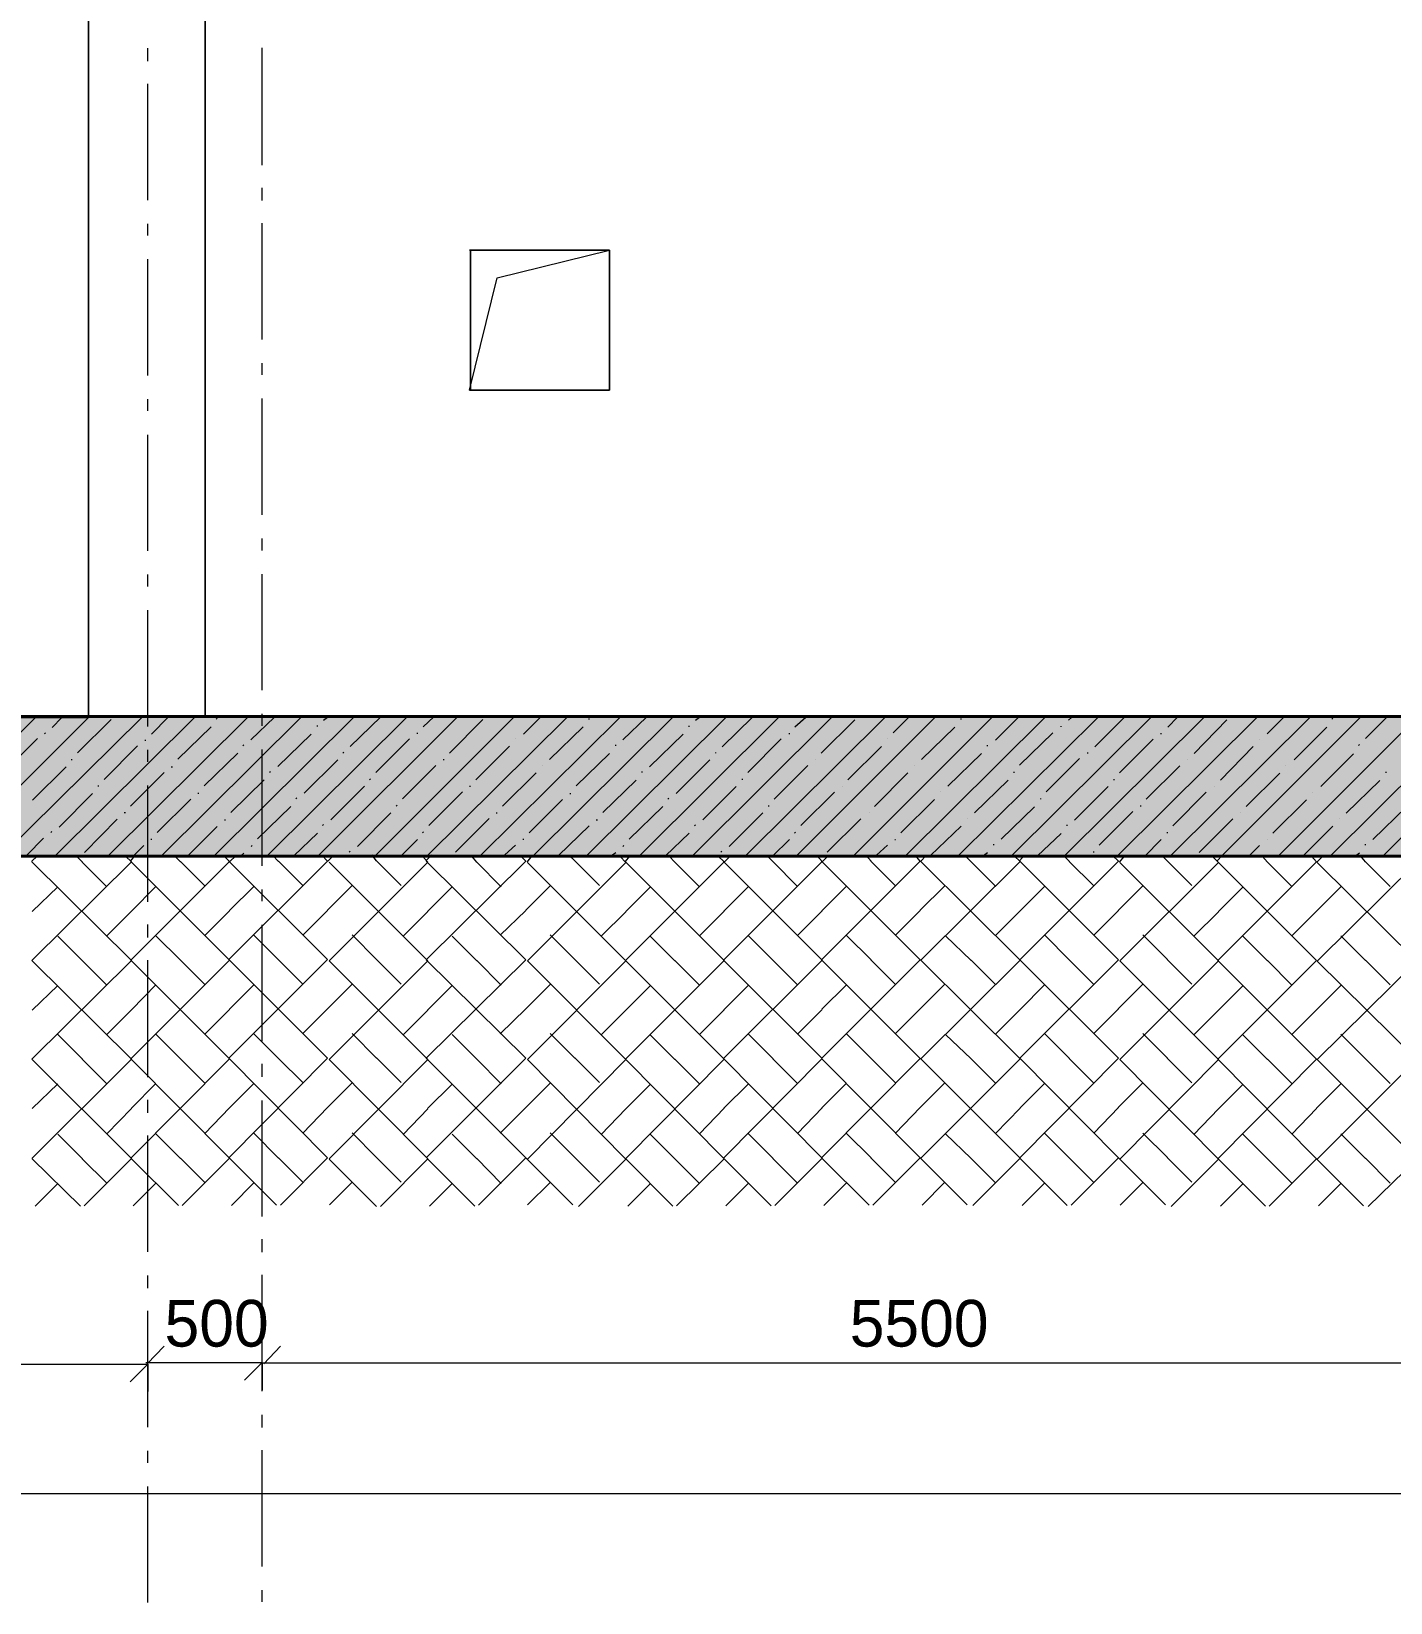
# Model space of a CAD drawing. Header units: millimetres. Extents: x -135211 to 49383, y -8033 to 228499.
# Drawn here: x -44589 to -38753, y -465 to 6284 of the extents above; entities that cross this region are included whole.
import ezdxf

# ---------------------------------------------------------------- set-up
doc = ezdxf.new("R2010")
doc.units = ezdxf.units.MM
doc.layers.add('PDF _Геометрия', color=7, linetype='Continuous', true_color=0x1d1d1d)
doc.layers.add('PDF _Сплошная заливка', color=7, linetype='Continuous', true_color=0xffffff)
doc.layers.add('PDF _Текст', color=7, linetype='Continuous')

msp = doc.modelspace()

# ---------------------------------------------------------------- hatches: boundary and pattern name
at = {"layer": 'PDF _Сплошная заливка', "transparency": 33554559}
h = msp.add_hatch(color=256, dxfattribs=at)
h.paths.add_polyline_path([(-50950.6, 2746.2), (-50950.6, 3341.5), (-104045.4, 3341.5), (-104045.4, 2746.2)])
h.paths.add_polyline_path([(-26352.2, 3341.5), (-26352.2, 2746.2), (646.3, 2746.2), (646.3, 3341.5), (-4602.7, 3341.5), (-4602.7, 3279.5), (-4848.3, 3279.5), (-4848.3, 3341.5)])
h.paths.add_polyline_path([(-26398.8, 2746.2), (-26398.8, 3341.5), (-50899.8, 3341.5), (-50899.8, 2746.2)])

# ---------------------------------------------------------------- linework, layer by layer
at = {"layer": 'PDF _Геометрия', "color": 7, "lineweight": 40}
for points in [[(-50895.1, 2741.6), (-26392.5, 2741.6), (-26392.5, 3338.5), (-26392.5, 6471.6), (-26392.5, 6712.7), (-26392.5, 10721.6), (-26392.5, 10958.7), (-26392.5, 14921), (-26392.5, 15162.4), (-26392.5, 18240), (-26392.5, 18891.9), (-26392.5, 19209.4), (-26392.5, 19361.8), (-26392.5, 20360.9), (-26642.2, 20360.9)], [(-50648.6, 6474.6), (-26646.9, 6474.6), (-26646.9, 3341.8), (-50648.6, 3341.8)]]:
    msp.add_lwpolyline(points, dxfattribs=at)
at = {"layer": 'PDF _Геометрия', "color": 7, "lineweight": 9}
for points in [[(-50093, 3337.3), (-44344.2, 3337.3), (-44344.2, 6469.9), (-44344.2, 3337.3)], [(-43844, 3340.3), (-43844, 6473), (-43844, 3340.3), (-44347.9, 3340.3)], [(-43842, 3338.6), (-38342.7, 3338.6), (-38342.7, 6470.9), (-38342.7, 3338.6)], [(-44089.7, 6156.3), (-44089.7, 6211.6)], [(-43598.4, 5709.9), (-43598.4, 6213.5)], [(-44089.7, 5559.3), (-44089.7, 6059)], [(-43598.4, 5557.6), (-43598.4, 5612.6)], [(-44089.7, 5406.8), (-44089.7, 5457.6)], [(-43598.4, 4960.6), (-43598.4, 5459.8)], [(-42589.1, 5225.8), (-42106.8, 5344.3), (-42708.2, 5344.3), (-42106.8, 5344.3), (-42106.8, 4743.5), (-42708.2, 4743.5), (-42106.8, 4743.5), (-42106.8, 5344.3)], [(-44089.7, 4805.9), (-44089.7, 5305.6)], [(-42707.8, 4743.2), (-42589.4, 5225.8)], [(-43598.4, 4808.3), (-43598.4, 4858.9)], [(-44089.7, 4653.4), (-44089.7, 4704.2)], [(-43598.4, 4206.9), (-43598.4, 4706.6)], [(-44089.7, 4052.5), (-44089.7, 4551.7)], [(-43598.4, 4054.6), (-43598.4, 4105.2)], [(-44089.7, 3900), (-44089.7, 3950.8)], [(-43598.4, 3453.8), (-43598.4, 3952.9)], [(-44089.7, 3298.6), (-44089.7, 3798.3)], [(251.1, 3341.6), (640.3, 3341.6), (640.3, 2744.7), (-104032.8, 2744.7)], [(-43598.4, 3300.9), (-43598.4, 3352)], [(-44089.7, 3146.6), (-44089.7, 3197.4)], [(-43598.4, 2700), (-43598.4, 3199.8)], [(-44089.7, 2545.2), (-44089.7, 3044.9)], [(-43598.4, 2547.8), (-43598.4, 2598.3)], [(-44089.7, 2392.6), (-44089.7, 2447.8)], [(-43598.4, 1946.3), (-43598.4, 2446.1)], [(-44089.7, 1791.8), (-44089.7, 2295.3)], [(-43598.4, 1794.1), (-43598.4, 1849)], [(-44089.7, 1639.2), (-44089.7, 1694.4)], [(-43598.4, 1193.2), (-43598.4, 1692.4)], [(-44089.7, 1042.2), (-44089.7, 1541.9)], [(-43598.4, 1040.9), (-43598.4, 1095.9)], [(-44089.7, 885.8), (-44089.7, 940.5)], [(-43598.4, 443.9), (-43598.4, 943.6)], [(-44089.7, 288.8), (-44089.7, 788.5)], [(-44089.7, 560), (-44089.7, 665.5)], [(-43598.4, 566.5), (-43598.4, 672.6)], [(-46591.6, 560), (-44089.7, 560), (-44089.7, 441.3)], [(-44098.1, 566.5), (-43598.4, 566.5), (-43598.4, 448.3)], [(-43596, 564.8), (-38097.1, 564.8), (-38097.1, 445.8)], [(-43598.4, 287.2), (-43598.4, 342.2)], [(-44089.7, 136.2), (-44089.7, 187.1)], [(-43598.4, -309.8), (-43598.4, 189.9)], [(-103561.8, 3.2), (175.3, 3.2)], [(-44089.7, -464.6), (-44089.7, 34.6)], [(-43598.4, -462.1), (-43598.4, -411)]]:
    msp.add_lwpolyline(points, dxfattribs=at)
msp.add_lwpolyline([(-42703.4, 5341), (-42703.4, 4739.7)], close=True, dxfattribs=at)
at = {"layer": 'PDF _Геометрия', "lineweight": 9}
for points in [[(-45169.4, 2739.9), (-44572.3, 3336.9)], [(-44941.1, 2740.3), (-44344.2, 3337.3)], [(-44717.3, 2740.7), (-44116, 3337.5)], [(-44500.7, 3294.5), (-44458.2, 3337)], [(-44489, 2740.9), (-43887.9, 3338.2)], [(-44391.7, 3184.6), (-44247.7, 3328.7)], [(-44260.8, 2741.5), (-43659.8, 3338.2)], [(-44074.2, 3265.8), (-44002, 3338)], [(-44032.6, 2742), (-43431.7, 3338.5)], [(-43804.9, 2742.4), (-43203.5, 3339.3)], [(-43795.8, 3329.3), (-43791.4, 3333.7)], [(-43647.5, 3241.1), (-43545.7, 3338.5)], [(-43576.6, 2742.5), (-42975.4, 3339.3)], [(-43353.2, 2746.9), (-42756.1, 3343.4)], [(-43334.7, 3326.1), (-43317.6, 3338.8)], [(-43220.5, 3212.3), (-43089.5, 3339.4)], [(-43116.2, 2740.1), (-42519.2, 3337.1)], [(-42907.9, 3297.2), (-42861.4, 3339.9)], [(-42892.3, 2740.3), (-42291, 3337.1)], [(-42794.7, 3183.8), (-42650.8, 3327.6)], [(-42664, 2740.9), (-42062.9, 3337.5)], [(-42477, 3265.1), (-42405.1, 3337)], [(-42435.7, 2741.2), (-41834.8, 3338.2)], [(-42208, 2741.4), (-41606.7, 3338.2)], [(-42194.5, 3328.6), (-42194.5, 3333.1)], [(-42050.2, 3240.3), (-41948.9, 3337.8)], [(-41979.7, 2741.9), (-41378.5, 3339.1)], [(-41751.3, 2742.2), (-41150.4, 3339.1)], [(-41737.6, 3325.5), (-41720.7, 3338.4)], [(-41623.7, 3211.6), (-41492.6, 3338.8)], [(-41523.6, 2742.8), (-40922.3, 3339.5)], [(-41311.3, 3296.7), (-41264.5, 3339)], [(-41300, 2746.7), (-40702.9, 3343.8)], [(-41198.1, 3183.2), (-41053.9, 3327.4)], [(-41062.9, 2739.9), (-40466, 3336.8)], [(-40889, 3271.3), (-40817, 3343.3)], [(-40839.1, 2740.4), (-40237.9, 3337.6)], [(-40610.7, 2740.6), (-40009.8, 3337.5)], [(-40597.7, 3328), (-40597.7, 3332)], [(-40449.4, 3239.9), (-40352, 3337.3)], [(-40382.9, 2741.1), (-39781.7, 3338.3)], [(-40154.5, 2741.3), (-39553.5, 3338.3)], [(-40136.4, 3324.9), (-40123.9, 3337.4)], [(-40022.8, 3210.7), (-39895.7, 3337.8)], [(-39926.7, 2741.9), (-39325.4, 3338.6)], [(-39710.1, 3296), (-39667.6, 3338.5)], [(-39698.3, 2742.1), (-39097.3, 3339.1)], [(-39596.8, 3182.3), (-39457, 3326.6)], [(-39474.6, 2746), (-38877.9, 3343.2)], [(-39283.4, 3266.9), (-39211.4, 3339)], [(-39238, 2740), (-38641, 3336.4)], [(-39014.3, 2739.9), (-38412.9, 3337.2)], [(-39004.8, 3330.4), (-39000.8, 3334.5)], [(-38861.2, 3246), (-38763.9, 3343.4)], [(-38785.8, 2740.7), (-38184.8, 3337.7)], [(-44707.6, 3102.4), (-44563.5, 3246)], [(-44532.8, 3267.2), (-44528.4, 3271.6)], [(-44102.9, 3239.6), (-44098.5, 3239.6)], [(-43961.4, 3157.7), (-43817.7, 3297)], [(-43531.6, 3126.1), (-43387.8, 3265.5)], [(-43361.5, 3297.6), (-43361.5, 3302)], [(-43110.6, 3101.3), (-42966.6, 3245.3)], [(-42931.5, 3266.3), (-42931.5, 3270.7)], [(-42510.4, 3246.1), (-42510.4, 3246.1)], [(-42364.9, 3156.5), (-42220.9, 3296.6)], [(-41935.1, 3125), (-41790.9, 3264.6)], [(-41764.6, 3297), (-41764.6, 3301.5)], [(-41513.4, 3100.6), (-41369.8, 3244.8)], [(-41334.7, 3265.4), (-41334.7, 3269.9)], [(-40913.5, 3245.4), (-40913.5, 3245.4)], [(-40767.7, 3156.2), (-40624, 3295.9)], [(-40346.6, 3131.5), (-40202.8, 3271.3)], [(-40167.7, 3296.3), (-40167.7, 3300.3)], [(-39916.8, 3099.9), (-39772.9, 3243.8)], [(-39737.8, 3265.2), (-39737.8, 3269.2)], [(-39316.6, 3244.2), (-39316.6, 3244.2)], [(-39166.9, 3155.4), (-39027.1, 3294.7)], [(-44277.3, 3070.4), (-44133.6, 3214.7)], [(-43847.5, 3043.2), (-43703.7, 3183.2)], [(-43681.7, 3215.1), (-43677.3, 3219.5)], [(-43251.8, 3183.7), (-43247.4, 3188.2)], [(-42680.8, 3069.7), (-42536.7, 3213.8)], [(-42251, 3042.8), (-42106.8, 3182.5)], [(-42080.5, 3214.5), (-42080.5, 3219)], [(-41650.5, 3183.2), (-41650.5, 3187.1)], [(-41083.6, 3069.2), (-40939.8, 3213)], [(-40653.8, 3041.9), (-40509.9, 3181.8)], [(-40483.6, 3214), (-40483.6, 3218)], [(-40053.7, 3182), (-40053.7, 3186.6)], [(-39482.9, 3068.3), (-39343, 3212.2)], [(-39052.5, 3041.1), (-38913, 3181.1)], [(-38890.8, 3216.3), (-38886.7, 3220.4)], [(-44584.5, 2981.2), (-44440.7, 3124.9)], [(-44418.7, 3157.2), (-44414.4, 3157.2)], [(-43988.8, 3125.6), (-43984.4, 3125.6)], [(-43567.7, 3101.4), (-43563.3, 3105.2)], [(-43417.7, 3012), (-43273.7, 3155.4)], [(-42996.7, 2987.5), (-42852.6, 3131.1)], [(-42821.9, 3156.5), (-42817.5, 3156.5)], [(-42396.3, 3132.2), (-42396.3, 3132.2)], [(-41966.4, 3100.4), (-41966.4, 3104.9)], [(-41820.6, 3011), (-41676.9, 3154.7)], [(-41399.6, 2986.2), (-41255.7, 3130.7)], [(-41220.6, 3155.9), (-41220.6, 3155.9)], [(-40799.5, 3131.1), (-40799.5, 3131.1)], [(-40232.7, 3017.5), (-40088.8, 3160.9)], [(-39802.9, 2985.6), (-39658.8, 3129.7)], [(-39623.7, 3155.1), (-39623.7, 3155.1)], [(-39202.6, 3130.4), (-39202.6, 3130.4)], [(-44304.7, 3042.9), (-44300.3, 3042.9)], [(-44163.4, 2956.7), (-44019.5, 3100.6)], [(-43733.7, 2929.3), (-43589.6, 3068.9)], [(-43303.9, 2897.8), (-43159.7, 3041.4)], [(-43137.8, 3069.8), (-43133.4, 3073.7)], [(-42707.9, 3042.3), (-42703.4, 3042.3)], [(-42566.3, 2955.6), (-42422.7, 3099.9)], [(-42136.5, 2928.4), (-41992.7, 3068.3)], [(-41706.7, 2896.9), (-41562.8, 3040.8)], [(-41536.5, 3068.8), (-41536.5, 3073.3)], [(-41106.5, 3041.7), (-41106.5, 3041.7)], [(-40969.7, 2955.2), (-40825.8, 3099.1)], [(-40539.9, 2927.6), (-40395.9, 3067.6)], [(-40369.5, 3099.9), (-40369.5, 3103.9)], [(-40110.1, 2896), (-39965.9, 3040.1)], [(-39939.6, 3068.2), (-39939.6, 3072.2)], [(-39509.7, 3041), (-39509.7, 3041)], [(-39373, 2954.2), (-39228.9, 3098.3)], [(-38943.2, 2926.7), (-38799, 3066.9)], [(-38772.7, 3098.7), (-38772.7, 3103.3)], [(-44470.6, 2866.5), (-44326.6, 3010.5)], [(-44049.6, 2842.4), (-43905.5, 2986.5)], [(-43874.8, 3011.5), (-43870.4, 3011.5)], [(-43453.6, 2987.1), (-43449.2, 2991.5)], [(-42882.3, 2873.1), (-42738.5, 3017.4)], [(-42452.5, 2841.5), (-42308.6, 2985.3)], [(-42278, 3010.7), (-42273.5, 3010.7)], [(-41856.8, 2986.2), (-41852.3, 2990.7)], [(-41285.7, 2872.4), (-41141.6, 3016.5)], [(-40855.9, 2841.1), (-40711.7, 2984.6)], [(-40685.4, 3017.2), (-40685.4, 3017.2)], [(-40255.5, 2985.7), (-40255.5, 2989.7)], [(-39688.4, 2871.8), (-39544.8, 3015.5)], [(-39258.6, 2840.1), (-39114.8, 2983.8)], [(-39088.5, 3016.5), (-39088.5, 3016.5)], [(-44190.6, 2929), (-44186.2, 2929)], [(-43619.2, 2815.3), (-43475.5, 2954.6)], [(-43189.4, 2783.5), (-43045.6, 2927.3)], [(-43023.7, 2955.8), (-43019.3, 2959.7)], [(-42768.4, 2759.1), (-42624.5, 2903.1)], [(-42593.8, 2928.1), (-42589.4, 2928.1)], [(-42022.7, 2814.5), (-41878.7, 2954.1)], [(-41592.8, 2782.7), (-41448.7, 2926.9)], [(-41422.4, 2954.9), (-41422.4, 2958.8)], [(-41171.8, 2758), (-41027.6, 2902.2)], [(-40992.5, 2927.6), (-40992.5, 2927.6)], [(-40571.3, 2902.7), (-40571.3, 2902.7)], [(-40425.5, 2813.7), (-40281.8, 2953.4)], [(-40004.4, 2788.7), (-39860.6, 2933.1)], [(-39825.5, 2954.3), (-39825.5, 2958.3)], [(-39395.6, 2926.8), (-39395.6, 2926.8)], [(-38974.5, 2902), (-38974.5, 2902)], [(-38828.7, 2812.9), (-38684.9, 2952.6)], [(-44506.5, 2842.3), (-44502.1, 2846.7)], [(-44361.1, 2756.4), (-44221.3, 2900.5)], [(-43918.7, 2741.8), (-43791.4, 2869)], [(-43760.7, 2897.4), (-43756.3, 2897.4)], [(-43462.9, 2743.1), (-43361.5, 2840.7)], [(-43339.6, 2873.3), (-43335.2, 2877.1)], [(-42909.7, 2841.2), (-42905.2, 2845.6)], [(-42325.7, 2744.6), (-42194.5, 2871.3)], [(-42163.9, 2896.7), (-42159.4, 2896.7)], [(-41866.1, 2742.7), (-41764.6, 2839.8)], [(-41742.8, 2872), (-41738.3, 2876.5)], [(-41312.9, 2840.9), (-41308.4, 2844.8)], [(-40728.9, 2744), (-40597.7, 2870.7)], [(-40269.3, 2742.1), (-40167.7, 2839.1)], [(-40141.4, 2871.5), (-40141.4, 2875.5)], [(-39711.5, 2839.7), (-39711.5, 2844.3)], [(-39574.5, 2757.4), (-39430.7, 2901.2)], [(-39127.9, 2743.2), (-39000.8, 2869.8)], [(-44609, 2745.6), (-44537.2, 2818)], [(-44149.4, 2743.9), (-44107.3, 2786.5)], [(-44076.5, 2815), (-44072.2, 2815)], [(-43646.6, 2783.2), (-43642.2, 2787.6)], [(-43003.5, 2741.2), (-42931.5, 2813.2)], [(-42557.1, 2746.4), (-42510.4, 2788.7)], [(-42479.8, 2814.3), (-42475.3, 2814.3)], [(-42049.8, 2782.7), (-42045.4, 2786.6)], [(-41406.8, 2740.7), (-41334.7, 2812.8)], [(-40960, 2746), (-40913.5, 2787.9)], [(-40882.4, 2813.3), (-40878.4, 2813.3)], [(-40457.3, 2788.7), (-40457.3, 2793.3)], [(-39810, 2739.9), (-39737.8, 2812.2)], [(-39358.7, 2744.8), (-39316.6, 2787.4)], [(-39281.5, 2812.5), (-39281.5, 2812.5)], [(-38860.4, 2787.9), (-38860.4, 2792.6)], [(-43690, 2742.2), (-43677.3, 2754.8)], [(-43225.5, 2758.9), (-43221.1, 2763.3)], [(-42097.2, 2744.9), (-42080.5, 2757.2)], [(-41628.7, 2758.2), (-41624.2, 2762.2)], [(-40500.7, 2744.1), (-40483.6, 2756.6)], [(-40027.3, 2757.2), (-40027.3, 2761.8)], [(-38903.5, 2743), (-38886.7, 2755.7)]]:
    msp.add_lwpolyline(points, dxfattribs=at)
at = {"layer": 'PDF _Геометрия', "color": 28, "lineweight": 9, "true_color": 0x0e0e0e}
for points in [[(-44589.1, 2717.9), (-44563.5, 2742.9)], [(-44587.7, 1442.2), (-44159.9, 1869.9), (-44587.7, 2293.3), (-44159.9, 2716.7), (-44185, 2741.8)], [(-44363.1, 1238.9), (-44159.9, 1442.2), (-44587.7, 1869.9), (-44159.9, 2293.3), (-44587.7, 2716.7)], [(-44370.5, 2715.7), (-44396.1, 2740.8)], [(-44265.2, 2610.3), (-44371.1, 2716.1)], [(-44163.7, 2719.7), (-44142.4, 2744.9)], [(-44162, 1444.4), (-43738.8, 1871.4), (-44162, 2295.2), (-43738.8, 2718.4), (-43764, 2743.6)], [(-43941.8, 1240.8), (-43738.8, 1444.4), (-44162, 1871.4), (-43738.8, 2295.2), (-44162, 2718.4)], [(-44159.9, 2716.7), (-44159.9, 2716.7)], [(-44159.9, 2716.7), (-44159.9, 2716.7)], [(-43949.3, 2717.4), (-43974.5, 2742.6)], [(-43844, 2612.2), (-43949.9, 2718.1)], [(-43741.1, 1446.1), (-43317.6, 1873.5), (-43741.1, 2297), (-43317.6, 2720), (-43343, 2745.4)], [(-43520.5, 1242.6), (-43317.6, 1446.1), (-43741.1, 1873.5), (-43317.6, 2297), (-43741.1, 2720)], [(-43738.8, 2718.4), (-43738.8, 2718.4)], [(-43738.8, 2718.4), (-43738.8, 2718.4)], [(-43737.7, 2717.7), (-43712.4, 2742.9)], [(-43528.2, 2719.1), (-43553.5, 2744.4)], [(-43422.9, 2613.7), (-43528.7, 2719.4)], [(-43317.6, 2720), (-43317.6, 2720)], [(-43317.6, 2720), (-43317.6, 2720)], [(-43316.7, 2719.5), (-43291.3, 2744.9)], [(-43311, 1440.6), (-42887.7, 1868.3), (-43311, 2291.7), (-42887.7, 2715), (-42908.7, 2739.9)], [(-43091, 1237.2), (-42887.7, 1440.6), (-43311, 1868.3), (-42887.7, 2291.7), (-43311, 2715)], [(-43107, 2721.2), (-43128, 2746.7)], [(-43001.7, 2615.6), (-43107.4, 2721.3)], [(-42895.6, 2721.3), (-42870.1, 2746.8)], [(-42894.1, 1445.6), (-42466.5, 1873.1), (-42894.1, 2296.7), (-42466.5, 2719.8), (-42492.1, 2745.4)], [(-42669.7, 1242.4), (-42466.5, 1445.6), (-42894.1, 1873.1), (-42466.5, 2296.7), (-42894.1, 2719.8)], [(-42887.7, 2715), (-42887.7, 2715)], [(-42887.7, 2715), (-42887.7, 2715)], [(-42677.1, 2715.6), (-42698.2, 2741.2)], [(-42571.8, 2610.3), (-42677.5, 2716)], [(-42466.5, 2719.8), (-42466.5, 2719.8)], [(-42466.5, 2719.8), (-42466.5, 2719.8)], [(-42461.4, 2715.8), (-42440.2, 2741.4)], [(-42460, 1440.5), (-42036.6, 1867.8), (-42460, 2291.3), (-42036.6, 2714.7), (-42061.8, 2739.8)], [(-42239.6, 1236.9), (-42036.6, 1440.5), (-42460, 1867.8), (-42036.6, 2291.3), (-42460, 2714.7)], [(-42255.9, 2720.9), (-42281.6, 2746.1)], [(-42150.7, 2615.4), (-42256.2, 2721)], [(-42040.3, 2717.3), (-42019, 2743.1)], [(-42038.6, 1442), (-41615.4, 1869.6), (-42038.6, 2293.3), (-41615.4, 2716.4), (-41640.7, 2741.7)], [(-41818.9, 1239.1), (-41615.4, 1442), (-42038.6, 1869.6), (-41615.4, 2293.3), (-42038.6, 2716.4)], [(-42036.6, 2714.7), (-42036.6, 2714.7)], [(-42036.6, 2714.7), (-42036.6, 2714.7)], [(-41826, 2715.7), (-41851.2, 2740.9)], [(-41720.7, 2609.9), (-41826.8, 2715.9)], [(-41617.7, 1443.8), (-41194.3, 1871.7), (-41617.7, 2295), (-41194.3, 2717.8), (-41215.2, 2743.2)], [(-41397.5, 1240.6), (-41194.3, 1443.8), (-41617.7, 1871.7), (-41194.3, 2295), (-41617.7, 2717.8)], [(-41615.4, 2716.4), (-41615.4, 2716.4)], [(-41615.4, 2716.4), (-41615.4, 2716.4)], [(-41614.4, 2715.5), (-41589.1, 2740.8)], [(-41404.9, 2717.3), (-41430.2, 2742.6)], [(-41299.6, 2611.7), (-41405.6, 2717.8)], [(-41196.2, 1445.9), (-40773.1, 1872.9), (-41196.2, 2296.5), (-40773.1, 2719.6), (-40794.1, 2745.1)], [(-40976.1, 1242.3), (-40773.1, 1445.9), (-41196.2, 1872.9), (-40773.1, 2296.5), (-41196.2, 2719.6)], [(-41194.3, 2717.8), (-41194.3, 2717.8)], [(-41194.3, 2717.8), (-41194.3, 2717.8)], [(-41193.4, 2717.2), (-41168, 2742.6)], [(-40983.7, 2719.2), (-41004.6, 2744.6)], [(-40878.4, 2613.4), (-40984.3, 2719.3)], [(-40773.1, 2719.6), (-40773.1, 2719.6)], [(-40773.1, 2719.6), (-40773.1, 2719.6)], [(-40772.3, 2719.1), (-40746.8, 2744.6)], [(-40770.5, 1443.6), (-40343.2, 1871.4), (-40770.5, 2294.7), (-40343.2, 2718), (-40368.8, 2743.1)], [(-40546.6, 1240.7), (-40343.2, 1443.6), (-40770.5, 1871.4), (-40343.2, 2294.7), (-40770.5, 2718)], [(-40553.8, 2717.2), (-40579.4, 2742.2)], [(-40448.5, 2611.7), (-40554.3, 2717.5)], [(-40346.7, 2720.7), (-40325.7, 2746.3)], [(-40345.6, 1445.7), (-39922.1, 1873.2), (-40345.6, 2296.1), (-39922.1, 2719.6), (-39947.2, 2744.8)], [(-40125.2, 1242.5), (-39922.1, 1445.7), (-40345.6, 1873.2), (-39922.1, 2296.1), (-40345.6, 2719.6)], [(-40343.2, 2718), (-40343.2, 2718)], [(-40343.2, 2718), (-40343.2, 2718)], [(-40132.6, 2719), (-40157.8, 2744.1)], [(-40027.3, 2613.2), (-40133.1, 2718.9)], [(-39922.1, 2719.6), (-39922.1, 2719.6)], [(-39922.1, 2719.6), (-39922.1, 2719.6)], [(-39916.9, 2715.5), (-39895.7, 2740.7)], [(-39915.3, 1440.4), (-39492.1, 1867.6), (-39915.3, 2291.4), (-39492.1, 2714.5), (-39517.4, 2739.8)], [(-39695.1, 1236.9), (-39492.1, 1440.4), (-39915.3, 1867.6), (-39492.1, 2291.4), (-39915.3, 2714.5)], [(-39711.5, 2720.4), (-39736.7, 2745.7)], [(-39606.2, 2614.9), (-39711.9, 2721.1)], [(-39499.9, 2720.3), (-39474.6, 2746.2)], [(-39494.3, 1441.8), (-39071, 1869.8), (-39494.3, 2293.1), (-39071, 2716.4), (-39092.3, 2741.8)], [(-39274.3, 1238.5), (-39071, 1441.8), (-39494.3, 1869.8), (-39071, 2293.1), (-39494.3, 2716.4)], [(-39492.1, 2714.5), (-39492.1, 2714.5)], [(-39492.1, 2714.5), (-39492.1, 2714.5)], [(-39281.5, 2715.1), (-39302.9, 2740.4)], [(-39176.3, 2609.8), (-39281.8, 2715.9)], [(-39071, 2716.4), (-39071, 2716.4)], [(-39071, 2716.4), (-39071, 2716.4)], [(-39070.1, 2715.5), (-39044.6, 2741)], [(-39068.6, 1439.8), (-38641, 1867.4), (-39068.6, 2290.9), (-38641, 2714.5), (-38666.6, 2740)], [(-38848.7, 1236.8), (-38641, 1439.8), (-39068.6, 1867.4), (-38641, 2290.9), (-39068.6, 2714.5)], [(-38860.4, 2716.7), (-38881.8, 2742.2)], [(-38755.1, 2611.7), (-38861.1, 2717.2)], [(-44585.7, 2503.8), (-44475.8, 2609.4)], [(-44160.2, 2505.3), (-44054.6, 2611.4)], [(-43739.5, 2507.3), (-43633.5, 2612.8)], [(-43318.3, 2508.8), (-43212.3, 2614.8)], [(-42888.3, 2503.6), (-42782.4, 2609.5)], [(-42467.1, 2508.8), (-42361.2, 2614.7)], [(-42037.1, 2503.4), (-41931.3, 2609.2)], [(-41615.9, 2504.9), (-41510.2, 2610.7)], [(-41194.7, 2506.8), (-41089, 2612.4)], [(-40773.4, 2508.9), (-40667.8, 2614.5)], [(-40344, 2506.5), (-40237.9, 2612.6)], [(-39922.8, 2508.5), (-39816.8, 2614.5)], [(-39492.7, 2503.2), (-39386.8, 2609.1)], [(-39071.5, 2504.9), (-38965.7, 2610.7)], [(-44265.9, 2399.3), (-44159.9, 2504.7)], [(-43844.7, 2401.1), (-43738.8, 2506.5)], [(-43423.5, 2402.4), (-43317.6, 2508.2)], [(-42993.5, 2397.5), (-42887.7, 2503.3)], [(-42576.7, 2402.5), (-42466.5, 2508.3)], [(-42142.3, 2397), (-42036.6, 2502.7)], [(-41721.1, 2398.9), (-41615.4, 2504.5)], [(-41299.9, 2400.6), (-41194.3, 2506.2)], [(-40879.2, 2402.6), (-40773.1, 2508.1)], [(-40449.2, 2400.7), (-40343.2, 2506.1)], [(-40027.9, 2402), (-39922.1, 2507.9)], [(-39597.9, 2397.2), (-39492.1, 2502.9)], [(-39176.7, 2398.8), (-39071, 2504.5)], [(-44370.5, 2292.3), (-44476.2, 2398)], [(-43949.3, 2294.1), (-44055, 2399.8)], [(-43528.2, 2296), (-43633.8, 2401.6)], [(-43107, 2297.8), (-43212.6, 2403.4)], [(-42677.1, 2292.4), (-42783.2, 2397.9)], [(-42255.9, 2297.4), (-42362, 2403.4)], [(-41826, 2292.4), (-41932, 2397.8)], [(-41404.9, 2293.8), (-41510.7, 2399.6)], [(-40983.7, 2295.4), (-41089.5, 2401.2)], [(-40553.8, 2293.7), (-40664.1, 2399.4)], [(-40132.6, 2295.3), (-40238.3, 2401.5)], [(-39711.5, 2297.1), (-39817, 2403.2)], [(-39281.5, 2292.1), (-39387.6, 2397.6)], [(-38860.4, 2293.6), (-38966.3, 2399.5)], [(-43844, 2189), (-43949.9, 2294.8)], [(-43738.8, 2295.2), (-43738.8, 2295.2)], [(-43738.8, 2295.2), (-43738.8, 2295.2)], [(-43422.9, 2190.6), (-43528.7, 2296.4)], [(-43317.6, 2297), (-43317.6, 2297)], [(-43317.6, 2297), (-43317.6, 2297)], [(-43001.7, 2192.2), (-43107.4, 2297.9)], [(-42466.5, 2296.7), (-42466.5, 2296.7)], [(-42466.5, 2296.7), (-42466.5, 2296.7)], [(-42150.7, 2191.9), (-42256.2, 2298.1)], [(-41194.3, 2295), (-41194.3, 2295)], [(-41194.3, 2295), (-41194.3, 2295)], [(-40878.4, 2190.2), (-40984.3, 2296.1)], [(-40773.1, 2296.5), (-40773.1, 2296.5)], [(-40773.1, 2296.5), (-40773.1, 2296.5)], [(-40343.2, 2294.7), (-40343.2, 2294.7)], [(-40343.2, 2294.7), (-40343.2, 2294.7)], [(-40027.3, 2190.2), (-40133.1, 2295.9)], [(-39922.1, 2296.1), (-39922.1, 2296.1)], [(-39922.1, 2296.1), (-39922.1, 2296.1)], [(-39606.2, 2191.6), (-39711.9, 2297.9)], [(-44265.2, 2186.8), (-44371.1, 2292.7)], [(-44159.9, 2293.3), (-44159.9, 2293.3)], [(-44159.9, 2293.3), (-44159.9, 2293.3)], [(-42887.7, 2291.7), (-42887.7, 2291.7)], [(-42887.7, 2291.7), (-42887.7, 2291.7)], [(-42571.8, 2187.2), (-42677.5, 2292.8)], [(-42036.6, 2291.3), (-42036.6, 2291.3)], [(-42036.6, 2291.3), (-42036.6, 2291.3)], [(-41720.7, 2186.7), (-41826.8, 2292.7)], [(-41615.4, 2293.3), (-41615.4, 2293.3)], [(-41615.4, 2293.3), (-41615.4, 2293.3)], [(-41299.6, 2188.3), (-41405.6, 2294.3)], [(-40448.5, 2188.3), (-40554.3, 2294.1)], [(-39492.1, 2291.4), (-39492.1, 2291.4)], [(-39492.1, 2291.4), (-39492.1, 2291.4)], [(-39176.3, 2186.4), (-39281.8, 2292.5)], [(-39071, 2293.1), (-39071, 2293.1)], [(-39071, 2293.1), (-39071, 2293.1)], [(-38755.1, 2188.1), (-38861.1, 2294.2)], [(-44585.7, 2080.3), (-44475.8, 2185.9)], [(-44160.2, 2081.9), (-44054.6, 2188)], [(-43739.5, 2083.6), (-43633.5, 2189.7)], [(-43318.3, 2085.9), (-43212.3, 2191.3)], [(-42888.3, 2080.3), (-42782.4, 2186.3)], [(-42467.1, 2085.2), (-42361.2, 2191.1)], [(-42037.1, 2080.1), (-41931.3, 2185.9)], [(-41615.9, 2081.9), (-41510.2, 2187.7)], [(-41194.7, 2083.5), (-41089, 2189.2)], [(-40773.4, 2085.3), (-40667.8, 2190.9)], [(-40344, 2083.3), (-40237.9, 2189.4)], [(-39922.8, 2085.1), (-39816.8, 2191.1)], [(-39492.7, 2080.1), (-39386.8, 2185.5)], [(-39071.5, 2081.7), (-38965.7, 2187.5)], [(-44265.9, 1975.9), (-44159.9, 2081.3)], [(-43844.7, 1977.4), (-43738.8, 2083.3)], [(-43423.5, 1979.4), (-43317.6, 2085.3)], [(-42993.5, 1974.2), (-42887.7, 2080)], [(-42576.7, 1978.9), (-42466.5, 2085.2)], [(-42142.3, 1973.6), (-42036.6, 2079.8)], [(-41721.1, 1975.8), (-41615.4, 2081.4)], [(-41299.9, 1977.2), (-41194.3, 2083.4)], [(-40879.2, 1979), (-40773.1, 2085)], [(-40449.2, 1977.4), (-40343.2, 2082.8)], [(-40027.9, 1979.1), (-39922.1, 2084.9)], [(-39597.9, 1973.4), (-39492.1, 2079.2)], [(-39176.7, 1975.4), (-39071, 2081.1)], [(-44370.5, 1868.8), (-44476.2, 1975.1)], [(-43949.3, 1870.8), (-44055, 1976.5)], [(-43528.2, 1872.3), (-43633.8, 1978.5)], [(-43107, 1874.4), (-43212.6, 1980)], [(-42677.1, 1869.2), (-42783.2, 1974.7)], [(-42255.9, 1873.9), (-42362, 1979.9)], [(-41826, 1868.6), (-41932, 1974.6)], [(-41404.9, 1870.8), (-41510.7, 1976.7)], [(-40983.7, 1872.2), (-41089.5, 1978)], [(-40553.8, 1870.2), (-40664.1, 1976)], [(-40132.6, 1872.2), (-40238.3, 1977.8)], [(-39711.5, 1873.8), (-39817, 1979.9)], [(-39281.5, 1868.6), (-39387.6, 1974.6)], [(-38860.4, 1870.5), (-38966.3, 1976.4)], [(-44265.2, 1763.4), (-44371.1, 1869.2)], [(-44159.9, 1869.9), (-44159.9, 1869.9)], [(-44159.9, 1869.9), (-44159.9, 1869.9)], [(-43844, 1765.2), (-43949.9, 1871)], [(-43738.8, 1871.4), (-43738.8, 1871.4)], [(-43738.8, 1871.4), (-43738.8, 1871.4)], [(-43422.9, 1767.1), (-43528.7, 1872.8)], [(-43317.6, 1873.5), (-43317.6, 1873.5)], [(-43317.6, 1873.5), (-43317.6, 1873.5)], [(-43001.7, 1768.9), (-43107.4, 1874.6)], [(-42887.7, 1868.3), (-42887.7, 1868.3)], [(-42887.7, 1868.3), (-42887.7, 1868.3)], [(-42571.8, 1763.5), (-42677.5, 1869.7)], [(-42466.5, 1873.1), (-42466.5, 1873.1)], [(-42466.5, 1873.1), (-42466.5, 1873.1)], [(-42150.7, 1769), (-42256.2, 1874.6)], [(-42036.6, 1867.8), (-42036.6, 1867.8)], [(-42036.6, 1867.8), (-42036.6, 1867.8)], [(-41720.7, 1763.5), (-41826.8, 1869)], [(-41615.4, 1869.6), (-41615.4, 1869.6)], [(-41615.4, 1869.6), (-41615.4, 1869.6)], [(-41299.6, 1765.4), (-41405.6, 1870.8)], [(-41194.3, 1871.7), (-41194.3, 1871.7)], [(-41194.3, 1871.7), (-41194.3, 1871.7)], [(-40878.4, 1767.1), (-40984.3, 1873)], [(-40773.1, 1872.9), (-40773.1, 1872.9)], [(-40773.1, 1872.9), (-40773.1, 1872.9)], [(-40448.5, 1764.9), (-40554.3, 1870.7)], [(-40343.2, 1871.4), (-40343.2, 1871.4)], [(-40343.2, 1871.4), (-40343.2, 1871.4)], [(-40027.3, 1766.6), (-40133.1, 1872.3)], [(-39922.1, 1873.2), (-39922.1, 1873.2)], [(-39922.1, 1873.2), (-39922.1, 1873.2)], [(-39606.2, 1768.4), (-39711.9, 1874.1)], [(-39492.1, 1867.6), (-39492.1, 1867.6)], [(-39492.1, 1867.6), (-39492.1, 1867.6)], [(-39176.3, 1763.5), (-39281.8, 1869.1)], [(-39071, 1869.8), (-39071, 1869.8)], [(-39071, 1869.8), (-39071, 1869.8)], [(-38755.1, 1765.1), (-38861.1, 1870.6)], [(-44585.7, 1656.8), (-44475.8, 1762.9)], [(-44160.2, 1658.6), (-44054.6, 1764.7)], [(-43739.5, 1660.5), (-43633.5, 1766.5)], [(-43318.3, 1662.4), (-43212.3, 1767.8)], [(-42888.3, 1657), (-42782.4, 1762.4)], [(-42467.1, 1662.2), (-42361.2, 1768.1)], [(-42037.1, 1656.7), (-41931.3, 1762.6)], [(-41615.9, 1658.3), (-41510.2, 1764)], [(-41194.7, 1660.2), (-41089, 1765.9)], [(-40773.4, 1661.8), (-40667.8, 1768)], [(-40344, 1660.1), (-40237.9, 1765.6)], [(-39922.8, 1661.7), (-39816.8, 1767.7)], [(-39492.7, 1656.5), (-39386.8, 1762.4)], [(-39071.5, 1658.4), (-38965.7, 1764.2)], [(-44265.9, 1548.1), (-44159.9, 1658)], [(-43844.7, 1549.8), (-43738.8, 1660.1)], [(-43423.5, 1552), (-43317.6, 1661.7)], [(-42993.5, 1546.4), (-42887.7, 1656.7)], [(-42576.7, 1551.3), (-42466.5, 1661.6)], [(-42142.3, 1546.2), (-42036.6, 1656.4)], [(-41721.1, 1548.2), (-41615.4, 1658.3)], [(-41299.9, 1549.9), (-41194.3, 1660)], [(-40879.2, 1551.4), (-40773.1, 1661.4)], [(-40449.2, 1549.5), (-40343.2, 1659.5)], [(-40027.9, 1551.6), (-39922.1, 1661.4)], [(-39597.9, 1546.2), (-39492.1, 1656.1)], [(-39176.7, 1547.5), (-39071, 1657.8)], [(-43107, 1447.1), (-43212.6, 1552.7)], [(-42255.9, 1446.5), (-42362, 1552.5)], [(-44370.5, 1441.5), (-44476.2, 1547.2)], [(-43949.3, 1443.1), (-44055, 1548.8)], [(-43528.2, 1444.8), (-43633.8, 1551)], [(-42677.1, 1441.5), (-42783.2, 1547.1)], [(-41826, 1441.4), (-41932, 1546.8)], [(-41404.9, 1442.8), (-41510.7, 1548.6)], [(-40983.7, 1445), (-41089.5, 1550.8)], [(-40553.8, 1442.8), (-40664.1, 1548.5)], [(-40132.6, 1444.5), (-40238.3, 1550.2)], [(-39711.5, 1446.5), (-39817, 1552)], [(-39281.5, 1441), (-39387.6, 1547.1)], [(-38860.4, 1442.8), (-38966.3, 1548.7)], [(-44379.3, 1238.5), (-44586.9, 1441.8)], [(-44265.2, 1336.1), (-44371.1, 1442)], [(-43958.1, 1240.2), (-44161.2, 1443.4)], [(-44159.9, 1442.2), (-44159.9, 1442.2)], [(-44159.9, 1442.2), (-44159.9, 1442.2)], [(-43844, 1338.1), (-43949.9, 1443.9)], [(-43537, 1242), (-43740, 1445.5)], [(-43738.8, 1444.4), (-43738.8, 1444.4)], [(-43738.8, 1444.4), (-43738.8, 1444.4)], [(-43422.9, 1339.6), (-43528.7, 1445.4)], [(-43317.6, 1446.1), (-43317.6, 1446.1)], [(-43317.6, 1446.1), (-43317.6, 1446.1)], [(-43107, 1236.5), (-43310.4, 1439.9)], [(-43001.7, 1341.6), (-43107.4, 1447.4)], [(-42685.9, 1238.3), (-42889.1, 1441.6)], [(-42887.7, 1440.6), (-42887.7, 1440.6)], [(-42887.7, 1440.6), (-42887.7, 1440.6)], [(-42571.8, 1335.9), (-42677.5, 1442.1)], [(-42264.7, 1243.9), (-42467.8, 1447)], [(-42466.5, 1445.6), (-42466.5, 1445.6)], [(-42466.5, 1445.6), (-42466.5, 1445.6)], [(-42150.7, 1341.1), (-42256.2, 1447.3)], [(-41834.8, 1238.3), (-42037.7, 1441.3)], [(-42036.6, 1440.5), (-42036.6, 1440.5)], [(-42036.6, 1440.5), (-42036.6, 1440.5)], [(-41720.7, 1335.8), (-41826.8, 1441.9)], [(-41413.6, 1239.8), (-41616.9, 1443.1)], [(-41615.4, 1442), (-41615.4, 1442)], [(-41615.4, 1442), (-41615.4, 1442)], [(-41299.6, 1337.4), (-41405.6, 1443.4)], [(-40992.5, 1241.7), (-41195.6, 1444.8)], [(-41194.3, 1443.8), (-41194.3, 1443.8)], [(-41194.3, 1443.8), (-41194.3, 1443.8)], [(-40878.4, 1339.4), (-40984.3, 1445.4)], [(-40571.3, 1243.8), (-40774.8, 1446.7)], [(-40773.1, 1445.9), (-40773.1, 1445.9)], [(-40773.1, 1445.9), (-40773.1, 1445.9)], [(-40448.5, 1337.5), (-40554.3, 1443.4)], [(-40141.4, 1241.4), (-40344.7, 1444.7)], [(-40343.2, 1443.6), (-40343.2, 1443.6)], [(-40343.2, 1443.6), (-40343.2, 1443.6)], [(-40027.3, 1339), (-40133.1, 1445.3)], [(-39720.3, 1243.5), (-39923.3, 1446.6)], [(-39922.1, 1445.7), (-39922.1, 1445.7)], [(-39922.1, 1445.7), (-39922.1, 1445.7)], [(-39606.2, 1341.2), (-39711.9, 1446.9)], [(-39290.3, 1238.3), (-39493.7, 1441.1)], [(-39492.1, 1440.4), (-39492.1, 1440.4)], [(-39492.1, 1440.4), (-39492.1, 1440.4)], [(-39176.3, 1335.5), (-39281.8, 1441.6)], [(-38869.2, 1239.6), (-39072.3, 1443.3)], [(-39071, 1441.8), (-39071, 1441.8)], [(-39071, 1441.8), (-39071, 1441.8)], [(-38755.1, 1337.5), (-38861.1, 1443.5)], [(-44573.2, 1237.6), (-44475.8, 1335)], [(-44152, 1239.6), (-44054.6, 1337)], [(-43730.7, 1241.2), (-43633.5, 1339)], [(-43309.5, 1243.3), (-43212.3, 1340.5)], [(-42880, 1237.6), (-42782.4, 1335.3)], [(-42458.8, 1243.1), (-42361.2, 1340.6)], [(-42028.7, 1237.9), (-41931.3, 1334.7)], [(-41607.5, 1239.2), (-41510.2, 1336.5)], [(-41186.2, 1241.4), (-41089, 1338.6)], [(-40764.9, 1242.8), (-40667.8, 1340.5)], [(-40335.4, 1240.9), (-40237.9, 1338.4)], [(-39914.2, 1242.9), (-39816.8, 1340.3)], [(-39484.1, 1237.5), (-39386.8, 1334.7)], [(-39062.8, 1239.3), (-38965.7, 1336.4)]]:
    msp.add_lwpolyline(points, dxfattribs=at)
at = {"layer": 'PDF _Геометрия', "color": 7, "lineweight": 18}
for points in [[(-44091.8, 561.2), (-44019.5, 637.3)], [(-43591.5, 560.5), (-43519.4, 636.9)], [(-44089.7, 560), (-44165.7, 483.4)], [(-43598.4, 566.5), (-43674.8, 490.6)]]:
    msp.add_lwpolyline(points, dxfattribs=at)

# ---------------------------------------------------------------- texts
at = {"layer": 'PDF _Текст', "char_height": 200.42, "attachment_point": 4, "style": ''}
for s, insert in [('500', (-44017.8, 733.7)), ('5500', (-41075.7, 733.7))]:
    msp.add_mtext(s, dxfattribs=dict(at, insert=insert))

doc.saveas('drawing.dxf')
